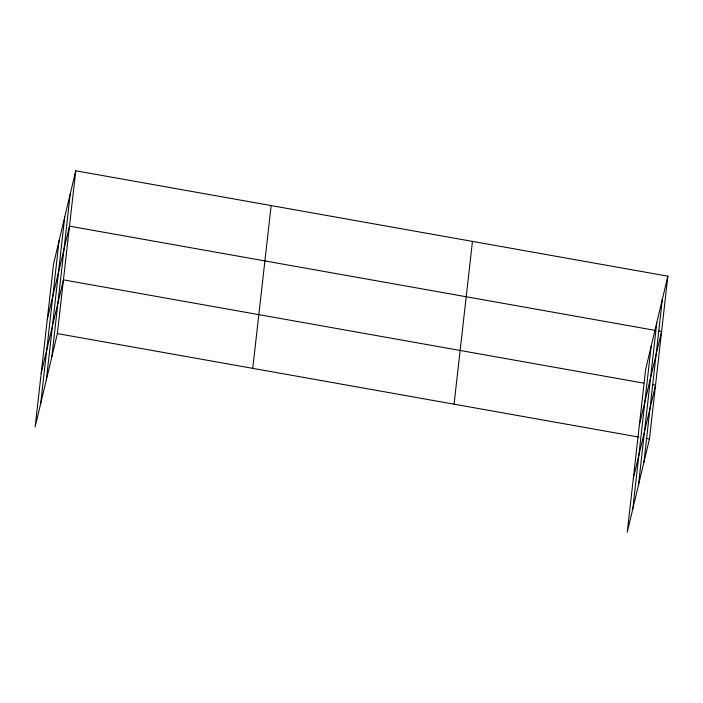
<?xml version="1.0" encoding="UTF-8"?>
<svg xmlns="http://www.w3.org/2000/svg" width="703" height="703" viewBox="0 0 703 703"><rect width="100%" height="100%" fill="white"/><g stroke="black" fill="none" stroke-linecap="round" stroke-linejoin="round"><path stroke-width="1.05" d="M40.66 403.689L59.052 240.909M46.336 379.857L64.729 217.078M51.846 356.72L70.238 193.94M75.748 170.794L53.542 264.038L35.15 426.818L57.365 333.582L75.748 170.794L667.85 276.182L649.458 438.962L627.252 532.206L645.635 369.418L667.85 276.182M252.755 368.354L271.147 205.575M454.068 404.181L472.46 241.401M632.762 509.069L651.145 346.289M638.438 485.237L656.822 322.457M643.948 462.108L662.34 299.32M47.286 319.382L69.5 226.146L655.196 330.384M41.222 373.1L63.428 279.864L643.781 383.153M639.387 424.77L661.602 331.526L658.395 330.955M633.315 478.488L655.53 385.244L652.331 384.673M57.365 333.582L638.781 437.064M646.259 438.391L649.458 438.962"/></g></svg>
